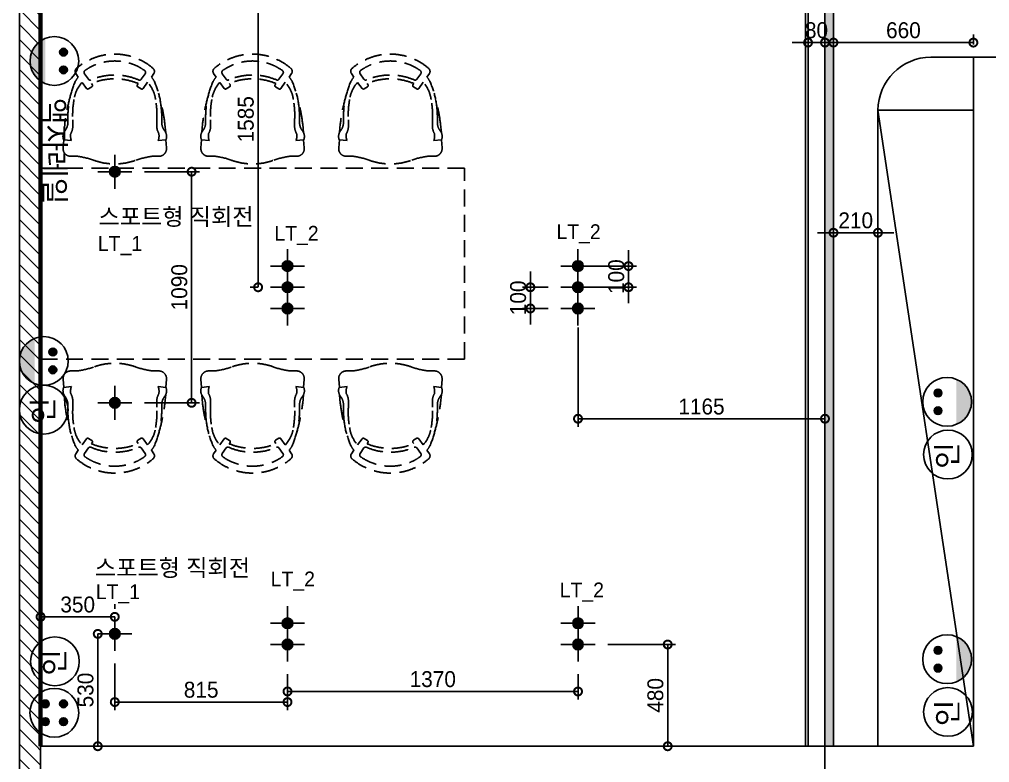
# Model space of a CAD drawing. Header units: inches. Extents: x -63256 to 33689, y -34490 to 100230.
# Drawn here: x 2340 to 6916, y -20660 to -17154 of the extents above; entities that cross this region are included whole.
import ezdxf

# ---------------------------------------------------------------- set-up
doc = ezdxf.new("R2010")
doc.units = ezdxf.units.IN
doc.header["$LTSCALE"] = 100
doc.header["$MEASUREMENT"] = 0
doc.linetypes.add('DH-HID2', pattern=[1.2, 0.8, -0.4])
doc.linetypes.add('HID', pattern=[2.5, 1.5, -1])
for name, color, linetype in [('0-ELC TEXT', 7, 'Continuous'), ('03-WAL NEW', 3, 'Continuous'), ('06-FUR', 6, 'Continuous'), ('06-LIGHT', 4, 'Continuous'), ('07-DIM WAL', 5, 'Continuous'), ('3.기호.계단선', 30, 'Continuous'), ('FORM(YOURNAME)-1', 1, 'Continuous'), ('FU-FURM', 251, 'DH-HID2'), ('RC-LIGHT', 7, 'Continuous'), ('도면층2', 2, 'Continuous'), ('설비', 140, 'Continuous')]:
    doc.layers.add(name, color=color, linetype=linetype)
doc.styles.add('스타일1', font='')
doc.styles.add('코레일둥고', font='')
doc.styles.get('스타일1').set_extended_font_data('HYwulM')
doc.styles.get('코레일둥고').set_extended_font_data('Korail Round Gothic Medium')
doc.dimstyles.new('30', dxfattribs={"dimscale": 30, "dimtxt": 2.5, "dimasz": 2.5, "dimexe": 1.25, "dimexo": 2, "dimtad": 1, "dimdec": 0, "dimtxsty": '스타일1', "dimblk": 'DOTSMALL', "dimcen": 2.5, "dimclrd": 1, "dimclre": 1, "dimclrt": 2, "dimadec": 0, "dimazin": 0, "dimtfac": 1, "dimtix": 1, "dimtmove": 0, "dimatfit": 3, "dimldrblk": 'DOTSMALL', "dimfxl": 1.25, "dimarcsym": 0})
pattern_1 = [(135, (98436.96, -346196.736), (-35.355339, -35.355339), [])]

# ---------------------------------------------------------------- blocks, each defined once
blk = doc.blocks.new('TLSTJF')
at = {"layer": '설비'}
h = blk.add_hatch(color=10, dxfattribs=at)
edge = h.paths.add_edge_path()
edge.add_arc((-17018, -98621.5), 18.3, 0, 360)
h = blk.add_hatch(color=10, dxfattribs=at)
edge = h.paths.add_edge_path()
edge.add_arc((-16934, -98621.5), 18.3, 0, 360)
h = blk.add_hatch(color=10, dxfattribs=at)
edge = h.paths.add_edge_path()
edge.add_line((-16869.4, -98707.5), (-17082.7, -98707.5))
edge.add_ellipse((-16976, -98664.4), major_axis=(81.3, 81.3), ratio=1, start_angle=156.9578, end_angle=293.0422)
at = {"layer": '설비', "color": 10}
for centre, radius in [((-16976, -98664.4), 115), ((-17018, -98621.5), 18.3), ((-16934, -98621.5), 18.3)]:
    blk.add_circle(centre, radius, dxfattribs=at)
blk = doc.blocks.new('1')
at = {"linetype": 'Continuous'}
h = blk.add_hatch(color=4, dxfattribs=at)
h.dxf.hatch_style = 1
edge = h.paths.add_edge_path()
edge.add_arc((11539653.5, -14273503.8), 37.5, 0, 360)
at = {"color": 1, "linetype": 'Continuous'}
for p, q in [((11539653.5, -14273637.1), (11539653.5, -14273370.5)), ((11539520.2, -14273503.8), (11539786.8, -14273503.8))]:
    blk.add_line(p, q, dxfattribs=at)
at = {"color": 4, "linetype": 'Continuous'}
for radius in [41.5, 37.5]:
    blk.add_circle((11539653.5, -14273503.8), radius, dxfattribs=at)
blk = doc.blocks.new('dfdadfs')
at = {"layer": '도면층2'}
for p, q in [((-18960.3, -117332.5), (-18760.3, -117332.5)), ((-18960.3, -120582.5), (-18960.3, -117332.5))]:
    blk.add_line(p, q, dxfattribs=at)
blk.add_lwpolyline([(-18960.3, -120582.5), (-19660.3, -120582.5), (-19660.3, -120782.5), (-18960.3, -120782.5)], dxfattribs=at)
blk = doc.blocks.new('hfgafgf')
at = {"layer": '03-WAL NEW'}
h = blk.add_hatch(dxfattribs=at)
h.set_pattern_fill('_USER', color=256, scale=50, angle=135, pattern_type=0)
h.set_pattern_definition(pattern_1)
h.paths.add_polyline_path([(2439.7, -116252.5), (2339.7, -116252.5), (2339.7, -120582.5), (2439.7, -120582.5)])
h = blk.add_hatch(dxfattribs=at)
h.set_pattern_fill('_USER', color=256, scale=50, angle=135, pattern_type=0)
h.set_pattern_definition(pattern_1)
h.paths.add_polyline_path([(1839.7, -120782.5), (1839.7, -121082.5), (2289.7, -121082.5), (2339.7, -121082.5), (2439.7, -121082.5), (2439.7, -120582.5), (2339.7, -120582.5), (2339.7, -120782.5)])
for points in [[(2339.7, -116252.5), (2439.7, -116252.5), (2439.7, -121082.5), (2339.7, -121082.5)], [(2339.7, -120782.5), (2339.7, -116252.5)]]:
    blk.add_lwpolyline(points, dxfattribs=at)
at = {"layer": '06-FUR', "color": 8}
for p, q in [((6639.7, -117332.5), (6839.7, -117332.5)), ((6389.7, -120582.5), (6389.7, -117582.5)), ((6389.7, -117582.5), (6839.7, -120582.5)), ((6389.7, -117582.5), (6839.7, -117582.5))]:
    blk.add_line(p, q, dxfattribs=at)
blk.add_arc((6639.7, -117582.5), 250, 90, 180, dxfattribs=at)
at = {"layer": 'FU-FURM', "color": 8}
for p, q in [((2605.8, -117408.9), (2617.7, -117425.9)), ((2646.8, -117410.5), (2664.9, -117436.4)), ((2932.8, -117411), (2914.2, -117436.6)), ((2973.7, -117409.4), (2962.1, -117425.8)), ((3255.8, -117408.9), (3267.7, -117425.9)), ((3296.8, -117410.5), (3314.9, -117436.4)), ((3582.8, -117411), (3564.2, -117436.6)), ((3623.7, -117409.4), (3612.1, -117425.8)), ((3905.8, -117408.9), (3917.7, -117425.9)), ((3946.8, -117410.5), (3964.9, -117436.4)), ((4232.8, -117411), (4214.2, -117436.6)), ((4273.7, -117409.4), (4262.1, -117425.8)), ((2635, -117451.2), (2656, -117479.3)), ((2665.7, -117481.4), (2681.2, -117471.9)), ((2679.6, -117456.3), (2683.3, -117461.6)), ((2899.9, -117456.8), (2896.1, -117462.1)), ((2913.8, -117481.9), (2898.3, -117472.5)), ((2944, -117450.5), (2923.4, -117479.8)), ((3285, -117451.2), (3306, -117479.3)), ((3315.7, -117481.4), (3331.2, -117471.9)), ((3329.6, -117456.3), (3333.3, -117461.6)), ((3549.9, -117456.8), (3546.1, -117462.1)), ((3563.8, -117481.9), (3548.3, -117472.5)), ((3594, -117450.5), (3573.4, -117479.8)), ((3935, -117451.2), (3956, -117479.3)), ((3965.7, -117481.4), (3981.2, -117471.9)), ((3979.6, -117456.3), (3983.3, -117461.6)), ((4199.9, -117456.8), (4196.1, -117462.1)), ((4213.8, -117481.9), (4198.3, -117472.5)), ((4244, -117450.5), (4223.4, -117479.8)), ((2568.3, -117644.3), (2568.3, -117611.1)), ((3011.2, -117644.3), (3011.2, -117611.1)), ((3218.3, -117644.3), (3218.3, -117611.1)), ((3661.2, -117644.3), (3661.2, -117611.1)), ((3868.3, -117644.3), (3868.3, -117611.1)), ((4311.2, -117644.3), (4311.2, -117611.1)), ((2553.4, -117648), (2550.2, -117686.4)), ((2591.6, -117661.7), (2591.6, -117628.5)), ((2987.9, -117661.7), (2987.9, -117628.5)), ((3026, -117648), (3030.5, -117689)), ((3203.4, -117648), (3200.2, -117686.4)), ((3241.6, -117661.7), (3241.6, -117628.5)), ((3637.9, -117661.7), (3637.9, -117628.5)), ((3676, -117648), (3680.5, -117689)), ((3853.4, -117648), (3850.2, -117686.4)), ((3891.6, -117661.7), (3891.6, -117628.5)), ((4287.9, -117661.7), (4287.9, -117628.5)), ((4326, -117648), (4330.5, -117689)), ((2548.9, -117722.4), (2546.1, -117759.3)), ((2548.4, -117722.3), (2585.2, -117725.5)), ((3031, -117722.3), (2994.3, -117725.5)), ((3030.6, -117722.4), (3033.3, -117759.3)), ((3198.9, -117722.4), (3196.1, -117759.3)), ((3198.4, -117722.3), (3235.2, -117725.5)), ((3681, -117722.3), (3644.3, -117725.5)), ((3680.6, -117722.4), (3683.3, -117759.3)), ((3848.9, -117722.4), (3846.1, -117759.3)), ((3848.4, -117722.3), (3885.2, -117725.5)), ((4331, -117722.3), (4294.3, -117725.5)), ((4330.6, -117722.4), (4333.3, -117759.3)), ((2582, -117799.8), (2613.4, -117799.8)), ((2997.4, -117799.8), (2966, -117799.8)), ((3232, -117799.8), (3263.4, -117799.8)), ((3647.4, -117799.8), (3616, -117799.8)), ((3882, -117799.8), (3913.4, -117799.8)), ((4297.4, -117799.8), (4266, -117799.8)), ((4439.7, -117856), (2439.7, -117856)), ((4439.7, -118756), (4439.7, -117856)), ((2439.7, -118507.5), (2439.7, -119407.5)), ((2439.7, -118756), (4439.7, -118756)), ((2582, -118812.1), (2613.4, -118812.1)), ((2997.4, -118812.1), (2966, -118812.1)), ((3232, -118812.1), (3263.4, -118812.1)), ((3647.4, -118812.1), (3616, -118812.1)), ((3882, -118812.1), (3913.4, -118812.1)), ((4297.4, -118812.1), (4266, -118812.1)), ((2548.9, -118889.5), (2546.1, -118852.7)), ((2548.4, -118889.6), (2585.2, -118886.4)), ((3031, -118889.6), (2994.3, -118886.4)), ((3030.6, -118889.5), (3033.3, -118852.7)), ((3198.9, -118889.5), (3196.1, -118852.7)), ((3198.4, -118889.6), (3235.2, -118886.4)), ((3681, -118889.6), (3644.3, -118886.4)), ((3680.6, -118889.5), (3683.3, -118852.7)), ((3848.9, -118889.5), (3846.1, -118852.7)), ((3848.4, -118889.6), (3885.2, -118886.4)), ((4331, -118889.6), (4294.3, -118886.4)), ((4330.6, -118889.5), (4333.3, -118852.7)), ((2553.4, -118963.9), (2550.2, -118925.6)), ((3026, -118963.9), (3030.5, -118922.9)), ((3203.4, -118963.9), (3200.2, -118925.6)), ((3676, -118963.9), (3680.5, -118922.9)), ((3853.4, -118963.9), (3850.2, -118925.6)), ((4326, -118963.9), (4330.5, -118922.9)), ((2568.3, -118967.6), (2568.3, -119000.8)), ((2591.6, -118950.2), (2591.6, -118983.4)), ((2987.9, -118950.2), (2987.9, -118983.4)), ((3011.2, -118967.6), (3011.2, -119000.8)), ((3218.3, -118967.6), (3218.3, -119000.8)), ((3241.6, -118950.2), (3241.6, -118983.4)), ((3637.9, -118950.2), (3637.9, -118983.4)), ((3661.2, -118967.6), (3661.2, -119000.8)), ((3868.3, -118967.6), (3868.3, -119000.8)), ((3891.6, -118950.2), (3891.6, -118983.4)), ((4287.9, -118950.2), (4287.9, -118983.4)), ((4311.2, -118967.6), (4311.2, -119000.8)), ((2635, -119160.8), (2656, -119132.6)), ((2665.7, -119130.6), (2681.2, -119140)), ((2679.6, -119155.6), (2683.3, -119150.3)), ((2899.9, -119155.1), (2896.1, -119149.8)), ((2913.8, -119130), (2898.3, -119139.5)), ((2944, -119161.4), (2923.4, -119132.1)), ((3285, -119160.8), (3306, -119132.6)), ((3315.7, -119130.6), (3331.2, -119140)), ((3329.6, -119155.6), (3333.3, -119150.3)), ((3549.9, -119155.1), (3546.1, -119149.8)), ((3563.8, -119130), (3548.3, -119139.5)), ((3594, -119161.4), (3573.4, -119132.1)), ((3935, -119160.8), (3956, -119132.6)), ((3965.7, -119130.6), (3981.2, -119140)), ((3979.6, -119155.6), (3983.3, -119150.3)), ((4199.9, -119155.1), (4196.1, -119149.8)), ((4213.8, -119130), (4198.3, -119139.5)), ((4244, -119161.4), (4223.4, -119132.1)), ((2605.8, -119203), (2617.7, -119186.1)), ((2646.8, -119201.4), (2664.9, -119175.5)), ((2932.8, -119200.9), (2914.2, -119175.3)), ((2973.7, -119202.6), (2962.1, -119186.1)), ((3255.8, -119203), (3267.7, -119186.1)), ((3296.8, -119201.4), (3314.9, -119175.5)), ((3582.8, -119200.9), (3564.2, -119175.3)), ((3623.7, -119202.6), (3612.1, -119186.1)), ((3905.8, -119203), (3917.7, -119186.1)), ((3946.8, -119201.4), (3964.9, -119175.5)), ((4232.8, -119200.9), (4214.2, -119175.3)), ((4273.7, -119202.6), (4262.1, -119186.1))]:
    blk.add_line(p, q, dxfattribs=at)
for centre, radius, start, end in [((2789.5, -117593.5), 275.8, 48.9849, 130.9236), ((3439.5, -117593.5), 275.8, 48.9849, 130.9236), ((4089.5, -117593.5), 275.8, 48.9849, 130.9236), ((2620.8, -117398.7), 18.1, 130.7501, 214.0875), ((2789.5, -117593.5), 243.3, 55.1442, 124.746), ((2958.6, -117399.2), 18.1, 325.9124, 49.2502), ((3270.8, -117398.7), 18.1, 130.7501, 214.0875), ((3439.5, -117593.5), 243.3, 55.1442, 124.746), ((3608.6, -117399.2), 18.1, 325.9124, 49.2502), ((3920.8, -117398.7), 18.1, 130.7501, 214.0875), ((4089.5, -117593.5), 243.3, 55.1442, 124.746), ((4258.6, -117399.2), 18.1, 325.9124, 49.2502), ((2693.9, -117491.9), 100.8, 139.1184, 153.753), ((2656.5, -117403.8), 11.7, 117.6527, 214.5336), ((2789.5, -117700.6), 284.4, 66.6471, 113.3047), ((2923.1, -117404.3), 11.7, 325.4666, 62.3478), ((2885.9, -117491.7), 100.8, 26.247, 40.7292), ((3343.9, -117491.9), 100.8, 139.1184, 153.753), ((3306.5, -117403.8), 11.7, 117.6527, 214.5336), ((3439.5, -117700.6), 284.4, 66.6471, 113.3047), ((3573.1, -117404.3), 11.7, 325.4666, 62.3478), ((3535.9, -117491.7), 100.8, 26.247, 40.7292), ((3993.9, -117491.9), 100.8, 139.1184, 153.753), ((3956.5, -117403.8), 11.7, 117.6527, 214.5336), ((4089.5, -117700.6), 284.4, 66.6471, 113.3047), ((4223.1, -117404.3), 11.7, 325.4666, 62.3478), ((4185.9, -117491.7), 100.8, 26.247, 40.7292), ((2997.9, -117616.7), 429.7, 156.7536, 179.259), ((2746.7, -117552), 150.6, 137.9194, 172.5243), ((2672.6, -117430.6), 9.64, 217.092, 296.3528), ((2789.5, -117718.7), 284.4, 67.1404, 112.724), ((2677.4, -117465.8), 7.23, 301.3071, 34.9997), ((2902.1, -117466.3), 7.23, 144.9995, 238.6929), ((2906.5, -117430.8), 9.64, 243.6473, 322.908), ((2832.7, -117552), 150.6, 7.4757, 42.378), ((2581.6, -117616.7), 429.7, 0.741, 23.2464), ((3647.9, -117616.7), 429.7, 156.7536, 179.259), ((3396.7, -117552), 150.6, 137.9194, 172.5243), ((3322.6, -117430.6), 9.64, 217.092, 296.3528), ((3439.5, -117718.7), 284.4, 67.1404, 112.724), ((3327.4, -117465.8), 7.23, 301.3071, 34.9997), ((3552.1, -117466.3), 7.23, 144.9995, 238.6929), ((3556.5, -117430.8), 9.64, 243.6473, 322.908), ((3482.7, -117552), 150.6, 7.4757, 42.378), ((3231.6, -117616.7), 429.7, 0.741, 23.2464), ((4297.9, -117616.7), 429.7, 156.7536, 179.259), ((4046.7, -117552), 150.6, 137.9194, 172.5243), ((3972.6, -117430.6), 9.64, 217.092, 296.3528), ((4089.5, -117718.7), 284.4, 67.1404, 112.724), ((3977.4, -117465.8), 7.23, 301.3071, 34.9997), ((4202.1, -117466.3), 7.23, 144.9995, 238.6929), ((4206.5, -117430.8), 9.64, 243.6473, 322.908), ((4132.7, -117552), 150.6, 7.4757, 42.378), ((3881.6, -117616.7), 429.7, 0.741, 23.2464), ((3451, -117758.6), 904.4, 163.5478, 172.973), ((2661.9, -117475.2), 7.23, 214.9997, 301.3075), ((2917.5, -117475.7), 7.23, 238.6924, 325.0004), ((2128.4, -117758.6), 904.4, 7.027, 16.4522), ((4101, -117758.6), 904.4, 163.5478, 172.973), ((3311.9, -117475.2), 7.23, 214.9997, 301.3075), ((3567.5, -117475.7), 7.23, 238.6924, 325.0004), ((2778.4, -117758.6), 904.4, 7.027, 16.4522), ((4751, -117758.6), 904.4, 163.5478, 172.973), ((3961.9, -117475.2), 7.23, 214.9997, 301.3075), ((4217.5, -117475.7), 7.23, 238.6924, 325.0004), ((3428.4, -117758.6), 904.4, 7.027, 16.4522), ((2994.3, -117604.6), 403.4, 169.6933, 183.4014), ((2585.1, -117604.6), 403.4, 356.5986, 10.3067), ((3644.3, -117604.6), 403.4, 169.6933, 183.4014), ((3235.1, -117604.6), 403.4, 356.5986, 10.3067), ((4294.3, -117604.6), 403.4, 169.6933, 183.4014), ((3885.1, -117604.6), 403.4, 356.5986, 10.3067), ((2502.1, -117606), 66.3, 7.6833, 7.6834), ((3152.1, -117606), 66.3, 7.6833, 7.6834), ((3802.1, -117606), 66.3, 7.6833, 7.6834), ((2502.1, -117639.2), 66.3, 320.6575, 355.5515), ((3077.3, -117639.2), 66.3, 184.4485, 219.3424), ((3152.1, -117639.2), 66.3, 320.6575, 355.5515), ((3727.3, -117639.2), 66.3, 184.4485, 219.3424), ((3802.1, -117639.2), 66.3, 320.6575, 355.5515), ((4377.3, -117639.2), 66.3, 184.4485, 219.3424), ((2588.1, -117706.3), 42.8, 144.1119, 201.9627), ((2639.8, -117703.8), 58.8, 168.2458, 201.6628), ((2525.4, -117657.7), 66.3, 329.0557, 356.5514), ((3054.1, -117657.7), 66.3, 183.4486, 210.9443), ((2939.6, -117703.8), 58.8, 338.3372, 11.7542), ((2991.3, -117706.3), 42.8, 338.0372, 35.8882), ((3238.1, -117706.3), 42.8, 144.1119, 201.9627), ((3289.8, -117703.8), 58.8, 168.2458, 201.6628), ((3175.4, -117657.7), 66.3, 329.0557, 356.5514), ((3704.1, -117657.7), 66.3, 183.4486, 210.9443), ((3589.6, -117703.8), 58.8, 338.3372, 11.7542), ((3641.3, -117706.3), 42.8, 338.0372, 35.8882), ((3888.1, -117706.3), 42.8, 144.1119, 201.9627), ((3939.8, -117703.8), 58.8, 168.2458, 201.6628), ((3825.4, -117657.7), 66.3, 329.0557, 356.5514), ((4354.1, -117657.7), 66.3, 183.4486, 210.9443), ((4239.6, -117703.8), 58.8, 338.3372, 11.7542), ((4291.3, -117706.3), 42.8, 338.0372, 35.8882), ((2582, -117763.7), 36.1, 172.9835, 270), ((2997.4, -117763.7), 36.1, 270, 7.0165), ((3232, -117763.7), 36.1, 172.9835, 270), ((3647.4, -117763.7), 36.1, 270, 7.0165), ((3882, -117763.7), 36.1, 172.9835, 270), ((4297.4, -117763.7), 36.1, 270, 7.0165), ((2566.2, -118164.5), 367.7, 70.4837, 82.6116), ((2789.7, -117546.2), 289.7, 249.6554, 290.3446), ((3013.3, -118164.5), 367.7, 97.3884, 109.5163), ((3216.2, -118164.5), 367.7, 70.4837, 82.6116), ((3439.7, -117546.2), 289.7, 249.6554, 290.3446), ((3663.3, -118164.5), 367.7, 97.3884, 109.5163), ((3866.2, -118164.5), 367.7, 70.4837, 82.6116), ((4089.7, -117546.2), 289.7, 249.6554, 290.3446), ((4313.3, -118164.5), 367.7, 97.3884, 109.5163), ((2566.2, -118447.5), 367.7, 277.3884, 289.5163), ((2789.7, -119065.7), 289.7, 69.6554, 110.3446), ((3013.3, -118447.5), 367.7, 250.4837, 262.6116), ((3216.2, -118447.5), 367.7, 277.3884, 289.5163), ((3439.7, -119065.7), 289.7, 69.6554, 110.3446), ((3663.3, -118447.5), 367.7, 250.4837, 262.6116), ((3866.2, -118447.5), 367.7, 277.3884, 289.5163), ((4089.7, -119065.7), 289.7, 69.6554, 110.3446), ((4313.3, -118447.5), 367.7, 250.4837, 262.6116), ((2582, -118848.3), 36.1, 90, 187.0165), ((2997.4, -118848.3), 36.1, 352.9835, 90), ((3232, -118848.3), 36.1, 90, 187.0165), ((3647.4, -118848.3), 36.1, 352.9835, 90), ((3882, -118848.3), 36.1, 90, 187.0165), ((4297.4, -118848.3), 36.1, 352.9835, 90), ((2588.1, -118905.6), 42.8, 158.0373, 215.8881), ((2639.8, -118908.1), 58.8, 158.3372, 191.7542), ((2939.6, -118908.1), 58.8, 348.2458, 21.6628), ((2991.3, -118905.6), 42.8, 324.1118, 21.9628), ((3238.1, -118905.6), 42.8, 158.0373, 215.8881), ((3289.8, -118908.1), 58.8, 158.3372, 191.7542), ((3589.6, -118908.1), 58.8, 348.2458, 21.6628), ((3641.3, -118905.6), 42.8, 324.1118, 21.9628), ((3888.1, -118905.6), 42.8, 158.0373, 215.8881), ((3939.8, -118908.1), 58.8, 158.3372, 191.7542), ((4239.6, -118908.1), 58.8, 348.2458, 21.6628), ((4291.3, -118905.6), 42.8, 324.1118, 21.9628), ((2502.1, -118972.8), 66.3, 4.4485, 39.3425), ((2525.4, -118954.2), 66.3, 3.4486, 30.9443), ((3054.1, -118954.2), 66.3, 149.0557, 176.5514), ((3077.3, -118972.8), 66.3, 140.6576, 175.5515), ((3152.1, -118972.8), 66.3, 4.4485, 39.3425), ((3175.4, -118954.2), 66.3, 3.4486, 30.9443), ((3704.1, -118954.2), 66.3, 149.0557, 176.5514), ((3727.3, -118972.8), 66.3, 140.6576, 175.5515), ((3802.1, -118972.8), 66.3, 4.4485, 39.3425), ((3825.4, -118954.2), 66.3, 3.4486, 30.9443), ((4354.1, -118954.2), 66.3, 149.0557, 176.5514), ((4377.3, -118972.8), 66.3, 140.6576, 175.5515), ((3451, -118853.3), 904.4, 187.027, 196.4522), ((2994.3, -119007.3), 403.4, 176.5986, 190.3067), ((2585.1, -119007.3), 403.4, 349.6933, 3.4014), ((2128.4, -118853.3), 904.4, 343.5478, 352.973), ((4101, -118853.3), 904.4, 187.027, 196.4522), ((3644.3, -119007.3), 403.4, 176.5986, 190.3067), ((3235.1, -119007.3), 403.4, 349.6933, 3.4014), ((2778.4, -118853.3), 904.4, 343.5478, 352.973), ((4751, -118853.3), 904.4, 187.027, 196.4522), ((4294.3, -119007.3), 403.4, 176.5986, 190.3067), ((3885.1, -119007.3), 403.4, 349.6933, 3.4014), ((3428.4, -118853.3), 904.4, 343.5478, 352.973), ((2502.1, -119006), 66.3, 352.3166, 352.3167), ((2997.9, -118995.3), 429.7, 180.741, 203.2464), ((2581.6, -118995.3), 429.7, 336.7536, 359.259), ((3152.1, -119006), 66.3, 352.3166, 352.3167), ((3647.9, -118995.3), 429.7, 180.741, 203.2464), ((3231.6, -118995.3), 429.7, 336.7536, 359.259), ((3802.1, -119006), 66.3, 352.3166, 352.3167), ((4297.9, -118995.3), 429.7, 180.741, 203.2464), ((3881.6, -118995.3), 429.7, 336.7536, 359.259), ((2746.7, -119059.9), 150.6, 187.4757, 222.0806), ((2832.7, -119059.9), 150.6, 317.622, 352.5243), ((3396.7, -119059.9), 150.6, 187.4757, 222.0806), ((3482.7, -119059.9), 150.6, 317.622, 352.5243), ((4046.7, -119059.9), 150.6, 187.4757, 222.0806), ((4132.7, -119059.9), 150.6, 317.622, 352.5243), ((2693.9, -119120.1), 100.8, 206.247, 220.8816), ((2661.9, -119136.7), 7.23, 58.6925, 145.0003), ((2672.6, -119181.3), 9.64, 63.6472, 142.908), ((2789.5, -118893.3), 284.4, 247.276, 292.8596), ((2677.4, -119146.2), 7.23, 325.0003, 58.6929), ((2902.1, -119145.6), 7.23, 121.3071, 215.0005), ((2906.5, -119181.1), 9.64, 37.092, 116.3527), ((2917.5, -119136.2), 7.23, 34.9996, 121.3076), ((2885.9, -119120.2), 100.8, 319.2708, 333.753), ((3343.9, -119120.1), 100.8, 206.247, 220.8816), ((3311.9, -119136.7), 7.23, 58.6925, 145.0003), ((3322.6, -119181.3), 9.64, 63.6472, 142.908), ((3439.5, -118893.3), 284.4, 247.276, 292.8596), ((3327.4, -119146.2), 7.23, 325.0003, 58.6929), ((3552.1, -119145.6), 7.23, 121.3071, 215.0005), ((3556.5, -119181.1), 9.64, 37.092, 116.3527), ((3567.5, -119136.2), 7.23, 34.9996, 121.3076), ((3535.9, -119120.2), 100.8, 319.2708, 333.753), ((3993.9, -119120.1), 100.8, 206.247, 220.8816), ((3961.9, -119136.7), 7.23, 58.6925, 145.0003), ((3972.6, -119181.3), 9.64, 63.6472, 142.908), ((4089.5, -118893.3), 284.4, 247.276, 292.8596), ((3977.4, -119146.2), 7.23, 325.0003, 58.6929), ((4202.1, -119145.6), 7.23, 121.3071, 215.0005), ((4206.5, -119181.1), 9.64, 37.092, 116.3527), ((4217.5, -119136.2), 7.23, 34.9996, 121.3076), ((4185.9, -119120.2), 100.8, 319.2708, 333.753), ((2620.8, -119213.2), 18.1, 145.9125, 229.2499), ((2656.5, -119208.1), 11.7, 145.4664, 242.3473), ((2789.5, -118911.3), 284.4, 246.6953, 293.3529), ((2923.1, -119207.6), 11.7, 297.6522, 34.5334), ((2958.6, -119212.7), 18.1, 310.7498, 34.0876), ((3270.8, -119213.2), 18.1, 145.9125, 229.2499), ((3306.5, -119208.1), 11.7, 145.4664, 242.3473), ((3439.5, -118911.3), 284.4, 246.6953, 293.3529), ((3573.1, -119207.6), 11.7, 297.6522, 34.5334), ((3608.6, -119212.7), 18.1, 310.7498, 34.0876), ((3920.8, -119213.2), 18.1, 145.9125, 229.2499), ((3956.5, -119208.1), 11.7, 145.4664, 242.3473), ((4089.5, -118911.3), 284.4, 246.6953, 293.3529), ((4223.1, -119207.6), 11.7, 297.6522, 34.5334), ((4258.6, -119212.7), 18.1, 310.7498, 34.0876), ((2789.5, -119018.4), 275.8, 229.0764, 311.0151), ((2789.5, -119018.4), 243.3, 235.254, 304.8558), ((3439.5, -119018.4), 275.8, 229.0764, 311.0151), ((3439.5, -119018.4), 243.3, 235.254, 304.8558), ((4089.5, -119018.4), 275.8, 229.0764, 311.0151), ((4089.5, -119018.4), 243.3, 235.254, 304.8558)]:
    blk.add_arc(centre, radius, start, end, dxfattribs=at)
at = {"layer": '07-DIM WAL'}
blk.add_blockref('dfdadfs', (25800, 0), dxfattribs=at)
blk = doc.blocks.new('egoo')
at = {"layer": '설비'}
h = blk.add_hatch(color=140, dxfattribs=at)
edge = h.paths.add_edge_path()
edge.add_arc((1015645.3, 443433.7), 22.3, 0, 360)
h = blk.add_hatch(color=140, dxfattribs=at)
edge = h.paths.add_edge_path()
edge.add_arc((1015747.7, 443433.7), 22.3, 0, 360)
h = blk.add_hatch(color=140, dxfattribs=at)
edge = h.paths.add_edge_path()
edge.add_line((1015826.3, 443329.1), (1015566.6, 443329.1))
edge.add_ellipse((1015696.5, 443381.5), major_axis=(99, 99), ratio=1, start_angle=156.9578, end_angle=293.0422)
at = {"layer": '설비', "color": 140}
for centre, radius in [((1015696.5, 443381.5), 140), ((1015645.3, 443433.7), 22.3), ((1015747.7, 443433.7), 22.3)]:
    blk.add_circle(centre, radius, dxfattribs=at)
blk = doc.blocks.new('DLSXJSPT')
at = {"layer": '설비', "color": 140}
blk.add_circle((242956, 103418.4), 115, dxfattribs=at)
at = {"layer": '설비', "color": 140, "style": '코레일둥고'}
blk.add_text('인', height=100, dxfattribs=at).set_placement((242888.1, 103372))
blk = doc.blocks.new('_DOTSMALL')
at = {"color": 0, "linetype": 'ByBlock', "const_width": 0.5}
blk.add_lwpolyline([(-0.0625, 0, 1), (0.0625, 0, 1)], format="xyb", close=True, dxfattribs=at)
blk = doc.blocks.new('*D396')
at = {"layer": '07-DIM WAL', "color": 1, "lineweight": -2, "transparency": 16777216}
for p, q in [((6179.7, -17272.5), (6179.7, -17225.8)), ((6839.7, -17272.5), (6839.7, -17225.8)), ((6839.7, -17263.3), (6179.7, -17263.3))]:
    blk.add_line(p, q, dxfattribs=at)
at = {"layer": 'Defpoints', "color": 0, "transparency": 16777216}
for p in [(6179.7, -17263.3), (6179.7, -17332.5), (6839.7, -17332.5)]:
    blk.add_point(p, dxfattribs=at)
at = {"layer": '07-DIM WAL', "color": 1, "lineweight": -2, "transparency": 16777216, "xscale": 75, "yscale": 75, "zscale": 75, "rotation": 180}
blk.add_blockref('_DOTSMALL', (6179.7, -17263.3), dxfattribs=at)
at = {"layer": '07-DIM WAL', "color": 1, "lineweight": -2, "transparency": 16777216, "xscale": 75, "yscale": 75, "zscale": 75}
blk.add_blockref('_DOTSMALL', (6839.7, -17263.3), dxfattribs=at)
at = {"layer": '07-DIM WAL', "color": 2, "transparency": 16777216, "insert": (6509.7, -17205.5), "char_height": 75, "attachment_point": 5, "style": '스타일1'}
blk.add_mtext('660', dxfattribs=at)
blk = doc.blocks.new('*D397')
at = {"layer": '07-DIM WAL', "color": 1, "lineweight": -2, "transparency": 16777216}
for p, q in [((6059.7, -17203.3), (6059.7, -17225.8)), ((6139.7, -17203.3), (6139.7, -17225.8)), ((6059.7, -17263.3), (5984.7, -17263.3)), ((6139.7, -17263.3), (6059.7, -17263.3)), ((6139.7, -17263.3), (6214.7, -17263.3))]:
    blk.add_line(p, q, dxfattribs=at)
at = {"layer": 'Defpoints', "color": 0, "transparency": 16777216}
for p in [(6059.7, -17263.3), (6059.7, -17263.3), (6139.7, -17263.3)]:
    blk.add_point(p, dxfattribs=at)
at = {"layer": '07-DIM WAL', "color": 1, "lineweight": -2, "transparency": 16777216, "xscale": 75, "yscale": 75, "zscale": 75}
blk.add_blockref('_DOTSMALL', (6059.7, -17263.3), dxfattribs=at)
at = {"layer": '07-DIM WAL', "color": 1, "lineweight": -2, "transparency": 16777216, "xscale": 75, "yscale": 75, "zscale": 75, "rotation": 180}
blk.add_blockref('_DOTSMALL', (6139.7, -17263.3), dxfattribs=at)
at = {"layer": '07-DIM WAL', "color": 2, "transparency": 16777216, "insert": (6099.7, -17205.5), "char_height": 75, "attachment_point": 5, "style": '스타일1'}
blk.add_mtext('80', dxfattribs=at)
blk = doc.blocks.new('*D398')
at = {"layer": '07-DIM WAL', "color": 1, "lineweight": -2, "transparency": 16777216}
for p, q in [((6179.7, -18113.2), (6179.7, -18122.6)), ((6389.7, -18113.2), (6389.7, -18122.6)), ((6179.7, -18160.1), (6104.7, -18160.1)), ((6389.7, -18160.1), (6179.7, -18160.1)), ((6389.7, -18160.1), (6464.7, -18160.1))]:
    blk.add_line(p, q, dxfattribs=at)
at = {"layer": 'Defpoints', "color": 0, "transparency": 16777216}
for p in [(6179.7, -18160.1), (6179.7, -18173.2), (6389.7, -18173.2)]:
    blk.add_point(p, dxfattribs=at)
at = {"layer": '07-DIM WAL', "color": 1, "lineweight": -2, "transparency": 16777216, "xscale": 75, "yscale": 75, "zscale": 75}
blk.add_blockref('_DOTSMALL', (6179.7, -18160.1), dxfattribs=at)
at = {"layer": '07-DIM WAL', "color": 1, "lineweight": -2, "transparency": 16777216, "xscale": 75, "yscale": 75, "zscale": 75, "rotation": 180}
blk.add_blockref('_DOTSMALL', (6389.7, -18160.1), dxfattribs=at)
at = {"layer": '07-DIM WAL', "color": 2, "transparency": 16777216, "insert": (6284.7, -18102.3), "char_height": 75, "attachment_point": 5, "style": '스타일1'}
blk.add_mtext('210', dxfattribs=at)
blk = doc.blocks.new('*D416')
at = {"layer": '03-WAL NEW', "color": 1, "lineweight": -2, "transparency": 16777216}
for p, q in [((4974.7, -18607.8), (4974.7, -19075.2)), ((6139.7, -18607.8), (6139.7, -19075.2)), ((4974.7, -19037.7), (6139.7, -19037.7))]:
    blk.add_line(p, q, dxfattribs=at)
at = {"layer": 'Defpoints', "color": 0, "transparency": 16777216}
for p in [(4974.7, -18547.8), (6139.7, -18547.8), (6139.7, -19037.7)]:
    blk.add_point(p, dxfattribs=at)
at = {"layer": '03-WAL NEW', "color": 1, "lineweight": -2, "transparency": 16777216, "xscale": 75, "yscale": 75, "zscale": 75, "rotation": 180}
blk.add_blockref('_DOTSMALL', (4974.7, -19037.7), dxfattribs=at)
at = {"layer": '03-WAL NEW', "color": 1, "lineweight": -2, "transparency": 16777216, "xscale": 75, "yscale": 75, "zscale": 75}
blk.add_blockref('_DOTSMALL', (6139.7, -19037.7), dxfattribs=at)
at = {"layer": '03-WAL NEW', "color": 2, "transparency": 16777216, "insert": (5557.2, -18980.6), "char_height": 75, "attachment_point": 5, "style": '스타일1'}
blk.add_mtext('1165', dxfattribs=at)
blk = doc.blocks.new('*D417')
at = {"layer": '03-WAL NEW', "color": 1, "lineweight": -2, "transparency": 16777216}
for p, q in [((3604.4, -20242.8), (3604.4, -20361.6)), ((4974.7, -20242.8), (4974.7, -20361.6)), ((3604.4, -20324.1), (4974.7, -20324.1))]:
    blk.add_line(p, q, dxfattribs=at)
at = {"layer": 'Defpoints', "color": 0, "transparency": 16777216}
for p in [(3604.4, -20182.8), (4974.7, -20182.8), (4974.7, -20324.1)]:
    blk.add_point(p, dxfattribs=at)
at = {"layer": '03-WAL NEW', "color": 1, "lineweight": -2, "transparency": 16777216, "xscale": 75, "yscale": 75, "zscale": 75, "rotation": 180}
blk.add_blockref('_DOTSMALL', (3604.4, -20324.1), dxfattribs=at)
at = {"layer": '03-WAL NEW', "color": 1, "lineweight": -2, "transparency": 16777216, "xscale": 75, "yscale": 75, "zscale": 75}
blk.add_blockref('_DOTSMALL', (4974.7, -20324.1), dxfattribs=at)
at = {"layer": '03-WAL NEW', "color": 2, "transparency": 16777216, "insert": (4289.6, -20266.4), "char_height": 75, "attachment_point": 5, "style": '스타일1'}
blk.add_mtext('1370', dxfattribs=at)
blk = doc.blocks.new('*D418')
at = {"layer": '03-WAL NEW', "color": 1, "lineweight": -2, "transparency": 16777216}
for p, q in [((2789.7, -20192.8), (2789.7, -20411.6)), ((3604.4, -20242.8), (3604.4, -20411.6)), ((2789.7, -20374.1), (3604.4, -20374.1))]:
    blk.add_line(p, q, dxfattribs=at)
at = {"layer": 'Defpoints', "color": 0, "transparency": 16777216}
for p in [(2789.7, -20132.8), (3604.4, -20182.8), (3604.4, -20374.1)]:
    blk.add_point(p, dxfattribs=at)
at = {"layer": '03-WAL NEW', "color": 1, "lineweight": -2, "transparency": 16777216, "xscale": 75, "yscale": 75, "zscale": 75, "rotation": 180}
blk.add_blockref('_DOTSMALL', (2789.7, -20374.1), dxfattribs=at)
at = {"layer": '03-WAL NEW', "color": 1, "lineweight": -2, "transparency": 16777216, "xscale": 75, "yscale": 75, "zscale": 75}
blk.add_blockref('_DOTSMALL', (3604.4, -20374.1), dxfattribs=at)
at = {"layer": '03-WAL NEW', "color": 2, "transparency": 16777216, "insert": (3197.1, -20316.4), "char_height": 75, "attachment_point": 5, "style": '스타일1'}
blk.add_mtext('815', dxfattribs=at)
blk = doc.blocks.new('*D419')
at = {"layer": '03-WAL NEW', "color": 1, "lineweight": -2, "transparency": 16777216}
for p, q in [((5115, -20102.5), (5435.3, -20102.5)), ((5397.8, -20102.5), (5397.8, -20582.5)), ((5115, -20582.5), (5435.3, -20582.5))]:
    blk.add_line(p, q, dxfattribs=at)
at = {"layer": 'Defpoints', "color": 0, "transparency": 16777216}
for p in [(5055, -20102.5), (5055, -20582.5), (5397.8, -20582.5)]:
    blk.add_point(p, dxfattribs=at)
at = {"layer": '03-WAL NEW', "color": 1, "lineweight": -2, "transparency": 16777216, "xscale": 75, "yscale": 75, "zscale": 75}
for p, rotation in [((5397.8, -20102.5), 90), ((5397.8, -20582.5), 270)]:
    blk.add_blockref('_DOTSMALL', p, dxfattribs=dict(at, rotation=rotation))
at = {"layer": '03-WAL NEW', "color": 2, "transparency": 16777216, "insert": (5340, -20342.5), "char_height": 75, "attachment_point": 5, "rotation": 90, "style": '스타일1'}
blk.add_mtext('480', dxfattribs=at)
blk = doc.blocks.new('*D423')
at = {"layer": '03-WAL NEW', "color": 1, "lineweight": -2, "transparency": 16777216}
for p, q in [((2439.7, -19912.1), (2439.7, -19934.6)), ((2789.7, -19912.1), (2789.7, -19934.6)), ((2789.7, -19972.1), (2439.7, -19972.1))]:
    blk.add_line(p, q, dxfattribs=at)
at = {"layer": 'Defpoints', "color": 0, "transparency": 16777216}
for p in [(2439.7, -19972.1), (2439.7, -19972.1), (2789.7, -19972.1)]:
    blk.add_point(p, dxfattribs=at)
at = {"layer": '03-WAL NEW', "color": 1, "lineweight": -2, "transparency": 16777216, "xscale": 75, "yscale": 75, "zscale": 75, "rotation": 180}
blk.add_blockref('_DOTSMALL', (2439.7, -19972.1), dxfattribs=at)
at = {"layer": '03-WAL NEW', "color": 1, "lineweight": -2, "transparency": 16777216, "xscale": 75, "yscale": 75, "zscale": 75}
blk.add_blockref('_DOTSMALL', (2789.7, -19972.1), dxfattribs=at)
at = {"layer": '03-WAL NEW', "color": 2, "transparency": 16777216, "insert": (2614.7, -19914.4), "char_height": 75, "attachment_point": 5, "style": '스타일1'}
blk.add_mtext('350', dxfattribs=at)
blk = doc.blocks.new('*D424')
at = {"layer": '03-WAL NEW', "color": 1, "lineweight": -2, "transparency": 16777216}
for p, q in [((4750.1, -18417.5), (4750.1, -18342.5)), ((4834.1, -18417.5), (4712.6, -18417.5)), ((4750.1, -18417.5), (4750.1, -18517.5)), ((4834.1, -18517.5), (4712.6, -18517.5)), ((4750.1, -18517.5), (4750.1, -18592.5))]:
    blk.add_line(p, q, dxfattribs=at)
at = {"layer": 'Defpoints', "color": 0, "transparency": 16777216}
for p in [(4894.1, -18417.5), (4750.1, -18517.5), (4894.1, -18517.5)]:
    blk.add_point(p, dxfattribs=at)
at = {"layer": '03-WAL NEW', "color": 1, "lineweight": -2, "transparency": 16777216, "xscale": 75, "yscale": 75, "zscale": 75}
for p, rotation in [((4750.1, -18417.5), 270), ((4750.1, -18517.5), 90)]:
    blk.add_blockref('_DOTSMALL', p, dxfattribs=dict(at, rotation=rotation))
at = {"layer": '03-WAL NEW', "color": 2, "transparency": 16777216, "insert": (4692.4, -18467.5), "char_height": 75, "attachment_point": 5, "rotation": 90, "style": '스타일1'}
blk.add_mtext('100', dxfattribs=at)
blk = doc.blocks.new('*D425')
at = {"layer": '03-WAL NEW', "color": 1, "lineweight": -2, "transparency": 16777216}
for p, q in [((5212.9, -18317.5), (5212.9, -18242.5)), ((4954.1, -18317.5), (5250.4, -18317.5)), ((5212.9, -18317.5), (5212.9, -18417.5)), ((4954.1, -18417.5), (5250.4, -18417.5)), ((5212.9, -18417.5), (5212.9, -18492.5))]:
    blk.add_line(p, q, dxfattribs=at)
at = {"layer": 'Defpoints', "color": 0, "transparency": 16777216}
for p in [(4894.1, -18317.5), (4894.1, -18417.5), (5212.9, -18417.5)]:
    blk.add_point(p, dxfattribs=at)
at = {"layer": '03-WAL NEW', "color": 1, "lineweight": -2, "transparency": 16777216, "xscale": 75, "yscale": 75, "zscale": 75}
for p, rotation in [((5212.9, -18317.5), 270), ((5212.9, -18417.5), 90)]:
    blk.add_blockref('_DOTSMALL', p, dxfattribs=dict(at, rotation=rotation))
at = {"layer": '03-WAL NEW', "color": 2, "transparency": 16777216, "insert": (5155.1, -18367.5), "char_height": 75, "attachment_point": 5, "rotation": 90, "style": '스타일1'}
blk.add_mtext('100', dxfattribs=at)
blk = doc.blocks.new('*D426')
at = {"layer": '03-WAL NEW', "color": 1, "lineweight": -2, "transparency": 16777216}
for p, q in [((3464.1, -16832.5), (3428.2, -16832.5)), ((3465.7, -16832.5), (3465.7, -18417.5)), ((3464.1, -18417.5), (3428.2, -18417.5))]:
    blk.add_line(p, q, dxfattribs=at)
at = {"layer": 'Defpoints', "color": 0, "transparency": 16777216}
for p in [(3524.1, -16832.5), (3465.7, -18417.5), (3524.1, -18417.5)]:
    blk.add_point(p, dxfattribs=at)
at = {"layer": '03-WAL NEW', "color": 1, "lineweight": -2, "transparency": 16777216, "xscale": 75, "yscale": 75, "zscale": 75}
for p, rotation in [((3465.7, -16832.5), 90), ((3465.7, -18417.5), 270)]:
    blk.add_blockref('_DOTSMALL', p, dxfattribs=dict(at, rotation=rotation))
at = {"layer": '03-WAL NEW', "color": 2, "transparency": 16777216, "insert": (3407.9, -17625), "char_height": 75, "attachment_point": 5, "rotation": 90, "style": '스타일1'}
blk.add_mtext('1585', dxfattribs=at)
blk = doc.blocks.new('*D427')
at = {"layer": '03-WAL NEW', "color": 1, "lineweight": -2, "transparency": 16777216}
for p, q in [((2930, -17872.5), (3189.6, -17872.5)), ((3152.1, -17872.5), (3152.1, -18962.5)), ((2930, -18962.5), (3189.6, -18962.5))]:
    blk.add_line(p, q, dxfattribs=at)
at = {"layer": 'Defpoints', "color": 0, "transparency": 16777216}
for p in [(2870, -17872.5), (2870, -18962.5), (3152.1, -18962.5)]:
    blk.add_point(p, dxfattribs=at)
at = {"layer": '03-WAL NEW', "color": 1, "lineweight": -2, "transparency": 16777216, "xscale": 75, "yscale": 75, "zscale": 75}
for p, rotation in [((3152.1, -17872.5), 90), ((3152.1, -18962.5), 270)]:
    blk.add_blockref('_DOTSMALL', p, dxfattribs=dict(at, rotation=rotation))
at = {"layer": '03-WAL NEW', "color": 2, "transparency": 16777216, "insert": (3094.3, -18417.5), "char_height": 75, "attachment_point": 5, "rotation": 90, "style": '스타일1'}
blk.add_mtext('1090', dxfattribs=at)
blk = doc.blocks.new('*D428')
at = {"layer": '03-WAL NEW', "color": 1, "lineweight": -2, "transparency": 16777216}
for p, q in [((2709.4, -20052.5), (2709.4, -20582.5)), ((2769.4, -20052.5), (2746.9, -20052.5)), ((2769.4, -20582.5), (2746.9, -20582.5))]:
    blk.add_line(p, q, dxfattribs=at)
at = {"layer": 'Defpoints', "color": 0, "transparency": 16777216}
for p in [(2709.4, -20052.5), (2709.4, -20582.5), (2709.4, -20582.5)]:
    blk.add_point(p, dxfattribs=at)
at = {"layer": '03-WAL NEW', "color": 1, "lineweight": -2, "transparency": 16777216, "xscale": 75, "yscale": 75, "zscale": 75}
for p, rotation in [((2709.4, -20052.5), 90), ((2709.4, -20582.5), 270)]:
    blk.add_blockref('_DOTSMALL', p, dxfattribs=dict(at, rotation=rotation))
at = {"layer": '03-WAL NEW', "color": 2, "transparency": 16777216, "insert": (2651.7, -20317.5), "char_height": 75, "attachment_point": 5, "rotation": 90, "style": '스타일1'}
blk.add_mtext('530', dxfattribs=at)

msp = doc.modelspace()

# ---------------------------------------------------------------- hatches: boundary and pattern name
at = {"layer": '06-LIGHT'}
h = msp.add_hatch(dxfattribs=at)
h.set_pattern_fill('ANSI31', color=140)
h.set_pattern_definition([(45, (25852.90224, -23866.0576), (-0.08838834765, 0.08838834765), [])])
h.paths.add_polyline_path([(6139.7, -20582.5), (6179.7, -20582.5), (6179.7, -13582.5), (6139.7, -13582.5)])
at = {"layer": '설비'}
h = msp.add_hatch(color=10, dxfattribs=at)
edge = h.paths.add_edge_path()
edge.add_line((6758.9, -20065.3), (6758.9, -20278.6))
edge.add_ellipse((6715.9, -20172), major_axis=(-81.3, 81.3), ratio=1, start_angle=156.9578, end_angle=293.0422)
h = msp.add_hatch(color=10, dxfattribs=at)
edge = h.paths.add_edge_path()
edge.add_arc((6672.9, -20129.9), 18.3, 90, 450)
h = msp.add_hatch(color=10, dxfattribs=at)
edge = h.paths.add_edge_path()
edge.add_arc((6672.9, -20214), 18.3, 90, 450)
h = msp.add_hatch(color=10, dxfattribs=at)
edge = h.paths.add_edge_path()
edge.add_arc((2461.8, -20382.7), 18.3, -90, 270, ccw=False)
h = msp.add_hatch(color=10, dxfattribs=at)
edge = h.paths.add_edge_path()
edge.add_arc((2547.7, -20382.7), 18.3, 270, 630)
h = msp.add_hatch(color=10, dxfattribs=at)
edge = h.paths.add_edge_path()
edge.add_arc((2461.8, -20466.8), 18.3, -90, 270, ccw=False)
h = msp.add_hatch(color=10, dxfattribs=at)
edge = h.paths.add_edge_path()
edge.add_arc((2547.7, -20466.8), 18.3, 270, 630)

# ---------------------------------------------------------------- linework, layer by layer
at = {"layer": '06-LIGHT'}
msp.add_line((6139.7, -20582.5), (2439.7, -20582.5), dxfattribs=at)
at = {"layer": '06-LIGHT', "color": 140}
msp.add_lwpolyline([(6139.7, -20582.5), (6179.7, -20582.5), (6179.7, -13582.5), (6139.7, -13582.5)], close=True, dxfattribs=at)
at = {"layer": '3.기호.계단선', "linetype": 'HID'}
msp.add_lwpolyline([(2439.7, -20582.5, 20, 20, 0), (2439.7, -16252.5, 20, 20, 0)], format="xyseb", dxfattribs=at)
at = {"layer": 'RC-LIGHT'}
for p, q in [((6047.7, -13582.4), (6047.7, -20582.5)), ((6059.7, -13582.5), (6059.7, -20582.5))]:
    msp.add_line(p, q, dxfattribs=at)
at = {"layer": '설비', "color": 10}
for centre, radius in [((2507.2, -20182.2), 115), ((6715.9, -20172), 115), ((6672.9, -20129.9), 18.3), ((6672.9, -20214), 18.3), ((2504.7, -20424.7), 115), ((6719.8, -20420.6), 115), ((2461.8, -20382.7), 18.3), ((2547.7, -20382.7), 18.3), ((2461.8, -20466.8), 18.3), ((2547.7, -20466.8), 18.3)]:
    msp.add_circle(centre, radius, dxfattribs=at)

# ---------------------------------------------------------------- block references
at = {"layer": '07-DIM WAL'}
msp.add_blockref('hfgafgf', (0, 100000), dxfattribs=at)
at = {"layer": 'RC-LIGHT', "xscale": -0.6024096385271789, "yscale": 0.6024096385271789, "zscale": 0.6024096385271789}
for p in [(6954388.2, 8580623.8), (6955202.9, 8580178.8), (6956572.9, 8580178.8), (6955202.9, 8580078.8), (6956572.9, 8580078.8), (6955202.9, 8579978.8), (6956572.9, 8579978.8), (6955202.9, 8578493.8), (6955202.9, 8578393.8)]:
    msp.add_blockref('1', p, dxfattribs=at)
at = {"layer": 'RC-LIGHT', "xscale": 0.6024096385271789, "yscale": 0.6024096385271789, "zscale": 0.6024096385271789, "rotation": 180}
for p in [(6954388.2, -8617458.7), (6956573.2, -8618498.7), (6954388.2, -8618548.7), (6956573.2, -8618598.7)]:
    msp.add_blockref('1', p, dxfattribs=at)
at = {"layer": '설비'}
for name, p, rotation in [('TLSTJF', (101169.2, -34326.3), 270.0000000000001), ('DLSXJSPT', (105873.1, -261950.9), 90), ('DLSXJSPT', (110138.1, -262162.6), 90)]:
    msp.add_blockref(name, p, dxfattribs=dict(at, rotation=rotation))
at = {"layer": '설비', "color": 140, "xscale": 0.8214285869294655, "yscale": 0.8214285869294655, "zscale": 0.8214285869294655}
for p, rotation in [((-361751.5, 815557.2), 270), ((370922.1, -853280.1), 90)]:
    msp.add_blockref('egoo', p, dxfattribs=dict(at, rotation=rotation))

# ---------------------------------------------------------------- texts
at = {"layer": '0-ELC TEXT', "style": '코레일둥고'}
for p in [(2712.7, -18124.7), (2695.7, -19780.8)]:
    msp.add_text('스포트형 직회전', height=80, dxfattribs=at).set_placement(p)
at = {"layer": '3.기호.계단선', "style": '코레일둥고'}
msp.add_text('액자레일', height=100, rotation=270, dxfattribs=at).set_placement((2456.8, -17524.4))
at = {"layer": 'FORM(YOURNAME)-1', "color": 0, "style": '코레일둥고'}
for s, p in [('LT_2', (4873, -18190.5)), ('LT_2', (3542.4, -18198)), ('LT_1', (2709.9, -18246)), ('LT_2', (3525, -19828.6)), ('LT_2', (4888.3, -19880.4)), ('LT_1', (2700.1, -19888.7))]:
    msp.add_text(s, height=70, dxfattribs=at).set_placement(p)
at = {"layer": '설비', "color": 10, "style": '코레일둥고'}
for p in [(2553.6, -20250.1), (6766.2, -20488.5)]:
    msp.add_text('인', height=100, rotation=90, dxfattribs=at).set_placement(p)

# ---------------------------------------------------------------- dimensions: what is measured, and where the dimension line sits
at = {"layer": '03-WAL NEW'}
for base, p1, p2, picture, middle in [((3465.7, -18417.5), (3524.1, -16832.5), (3524.1, -18417.5), '*D426', (3407.9, -17625)), ((3152.1, -18962.5), (2870, -17872.5), (2870, -18962.5), '*D427', (3094.3, -18417.5)), ((5212.9, -18417.5), (4894.1, -18317.5), (4894.1, -18417.5), '*D425', (5155.1, -18367.5)), ((4750.1, -18517.5), (4894.1, -18417.5), (4894.1, -18517.5), '*D424', (4692.4, -18467.5)), ((2709.4, -20582.5), (2709.4, -20052.5), (2709.4, -20582.5), '*D428', (2651.7, -20317.5)), ((5397.8, -20582.5), (5055, -20102.5), (5055, -20582.5), '*D419', (5340, -20342.5))]:
    dim = msp.add_linear_dim(base=base, p1=p1, p2=p2, angle=90, dimstyle='30', dxfattribs=at)
    dim.commit()
    dim.dimension.update_dxf_attribs({"geometry": picture, "text_midpoint": middle})
for base, p1, p2, picture, middle in [((6139.7, -19037.7), (4974.7, -18547.8), (6139.7, -18547.8), '*D416', (5557.2, -18980.6)), ((2439.7, -19972.1), (2789.7, -19972.1), (2439.7, -19972.1), '*D423', (2614.7, -19914.4)), ((3604.4, -20374.1), (2789.7, -20132.8), (3604.4, -20182.8), '*D418', (3197.1, -20316.4)), ((4974.7, -20324.1), (3604.4, -20182.8), (4974.7, -20182.8), '*D417', (4289.6, -20266.4))]:
    dim = msp.add_linear_dim(base=base, p1=p1, p2=p2, dimstyle='30', dxfattribs=at)
    dim.commit()
    dim.dimension.update_dxf_attribs({"geometry": picture, "text_midpoint": middle})
at = {"layer": '07-DIM WAL'}
for base, p1, p2, picture, middle in [((6059.7, -17263.3), (6139.7, -17263.3), (6059.7, -17263.3), '*D397', (6099.7, -17205.5)), ((6179.7, -17263.3), (6839.7, -17332.5), (6179.7, -17332.5), '*D396', (6509.7, -17205.5)), ((6179.7, -18160.1), (6389.7, -18173.2), (6179.7, -18173.2), '*D398', (6284.7, -18102.3))]:
    dim = msp.add_linear_dim(base=base, p1=p1, p2=p2, dimstyle='30', dxfattribs=at)
    dim.commit()
    dim.dimension.update_dxf_attribs({"geometry": picture, "text_midpoint": middle})

doc.saveas('drawing.dxf')
